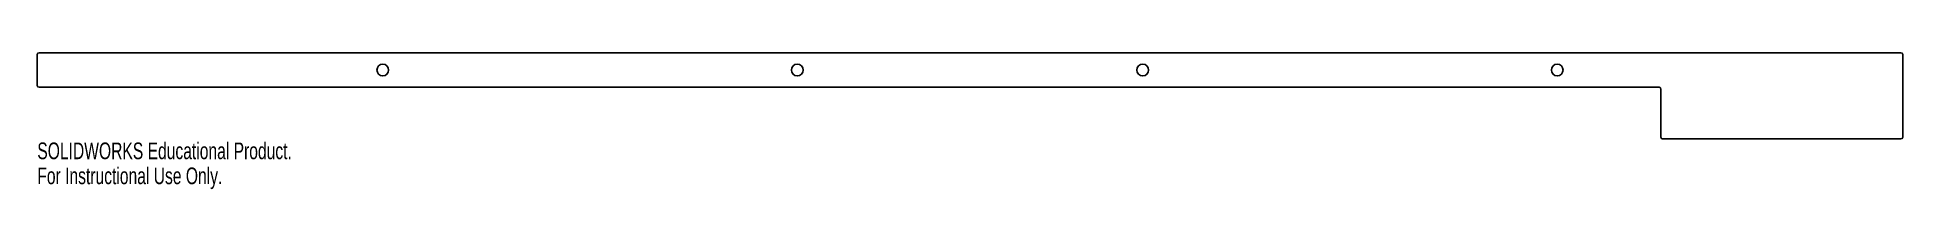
# Model space of a CAD drawing. Header units: millimetres. Extents: x -270 to 270, y -35 to 5.
import ezdxf

# ---------------------------------------------------------------- set-up
doc = ezdxf.new("R2010")
doc.units = ezdxf.units.MM
doc.styles.add('SLDTEXTSTYLE0', font='TXT', dxfattribs={"width": 0.7})

msp = doc.modelspace()

# ---------------------------------------------------------------- linework, layer by layer
at = {"color": 7, "linetype": 'Continuous', "lineweight": 25}
for p, q in [((-270, 4.5), (-270, -4.5)), ((269.5, 5), (-269.5, 5)), ((270, -19.5), (270, 4.5)), ((-269.5, -5), (199.5, -5)), ((200, -5.5), (200, -19.5)), ((200.5, -20), (269.5, -20))]:
    msp.add_line(p, q, dxfattribs=at)
for centre in [(-170, 0), (-50, 0), (50, 0), (170, 0)]:
    msp.add_circle(centre, 1.7, dxfattribs=at)
for centre, start, end in [((-269.5, 4.5), 90, 180), ((269.5, 4.5), 0, 90), ((-269.5, -4.5), 180, 270), ((199.5, -5.5), 0, 90), ((200.5, -19.5), 180, 270), ((269.5, -19.5), 270, 0)]:
    msp.add_arc(centre, 0.5, start, end, dxfattribs=at)

# ---------------------------------------------------------------- texts
at = {"color": 7, "linetype": 'Continuous', "char_height": 4.8336, "attachment_point": 1, "style": 'SLDTEXTSTYLE0'}
for s, insert in [('SOLIDWORKS Educational Product.', (-270, -21.02)), ('For Instructional Use Only.', (-270, -28.27))]:
    msp.add_mtext(s, dxfattribs=dict(at, insert=insert))

doc.saveas('drawing.dxf')
